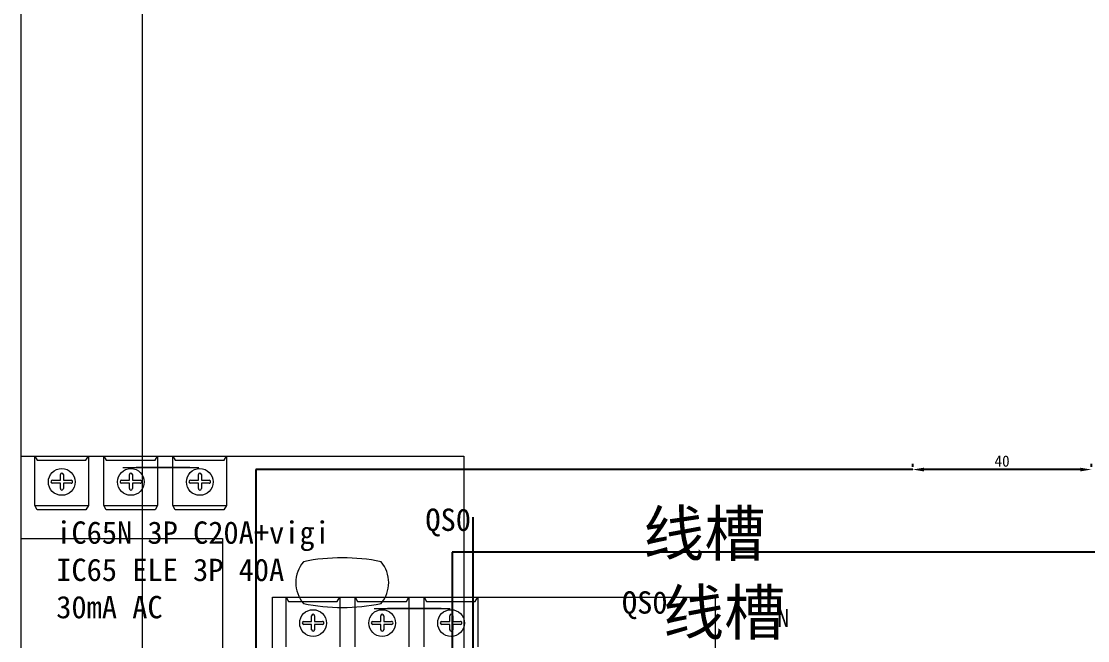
# Model space of a CAD drawing. Extents: x -21176 to 41123, y 80777 to 162275.
# Drawn here: x -18201 to -17962.5, y 82079.5 to 82218 of the extents above; entities that cross this region are included whole.
import ezdxf

# ---------------------------------------------------------------- set-up
doc = ezdxf.new("R2010")
doc.units = 0
doc.header["$MEASUREMENT"] = 0
for name, color, linetype in [('DIM', 1, 'Continuous'), ('TEXT', 2, 'Continuous'), ('Z_OM_OUTLINE', 7, 'Continuous'), ('外形線', 7, 'Continuous')]:
    doc.layers.add(name, color=color, linetype=linetype)
doc.dimstyles.new('ISO-25', dxfattribs={"dimtxt": 2.5, "dimasz": 2.5, "dimexe": 1.25, "dimexo": 0.625, "dimtad": 1, "dimtxsty": 'Standard', "dimcen": 2.5, "dimadec": 0, "dimazin": 0, "dimtfac": 1, "dimtmove": 0, "dimatfit": 3, "dimfxl": 1, "dimarcsym": 0})

# ---------------------------------------------------------------- blocks, each defined once
blk = doc.blocks.new('*D106')
at = {"color": 0, "lineweight": -2}
for p, q in [((-18001.61, 82118.37), (-18001.61, 82119)), ((-17961.61, 82118.37), (-17961.61, 82119)), ((-17964.11, 82117.75), (-17999.11, 82117.75))]:
    blk.add_line(p, q, dxfattribs=at)
at = {"color": 0, "lineweight": 0}
for points in [[(-17999.11, 82118.16), (-17999.11, 82117.33), (-18001.61, 82117.75)], [(-17964.11, 82118.16), (-17964.11, 82117.33), (-17961.61, 82117.75)]]:
    blk.add_solid(points, dxfattribs=at)
at = {"layer": 'Defpoints', "color": 0, "lineweight": 0}
for p in [(-18001.61, 82117.75), (-18001.61, 82117.75), (-17961.61, 82117.75)]:
    blk.add_point(p, dxfattribs=at)
at = {"color": 0, "lineweight": -2, "insert": (-17981.61, 82119.62), "char_height": 2.5, "attachment_point": 5}
blk.add_mtext('40', dxfattribs=at)

msp = doc.modelspace()

# ---------------------------------------------------------------- linework, layer by layer
at = {"lineweight": 0}
for p, q in [((-18198.046, 82120.767), (-18197.51, 82119.842)), ((-18198.046, 82120.767), (-18197.51, 82119.842)), ((-18186.58, 82119.84), (-18186.046, 82120.767)), ((-18186.58, 82119.84), (-18186.046, 82120.767)), ((-18182.593, 82120.767), (-18182.056, 82119.842)), ((-18182.593, 82120.767), (-18182.056, 82119.842)), ((-18171.127, 82119.84), (-18170.593, 82120.767)), ((-18171.127, 82119.84), (-18170.593, 82120.767)), ((-18167.164, 82120.767), (-18166.627, 82119.842)), ((-18167.164, 82120.767), (-18166.627, 82119.842)), ((-18155.698, 82119.84), (-18155.164, 82120.767)), ((-18155.698, 82119.84), (-18155.164, 82120.767)), ((-18102.046, 82120.767), (-18102.046, 82076.767)), ((-18102.046, 82120.767), (-18102.046, 82076.767)), ((-18178.319, 82118.22), (-18161.319, 82118.22)), ((-18178.319, 82118.22), (-18161.319, 82118.22)), ((-18163.319, 82118.22), (-18175.319, 82118.22)), ((-18163.319, 82118.22), (-18175.319, 82118.22)), ((-18198.046, 82109.695), (-18186.046, 82109.695)), ((-18197.512, 82108.767), (-18198.046, 82109.695)), ((-18198.046, 82109.695), (-18186.046, 82109.695)), ((-18197.512, 82108.767), (-18198.046, 82109.695)), ((-18186.046, 82109.695), (-18186.583, 82108.769)), ((-18186.046, 82109.695), (-18186.583, 82108.769)), ((-18182.593, 82109.695), (-18170.593, 82109.695)), ((-18182.059, 82108.767), (-18182.593, 82109.695)), ((-18182.593, 82109.695), (-18170.593, 82109.695)), ((-18182.059, 82108.767), (-18182.593, 82109.695)), ((-18170.593, 82109.695), (-18171.129, 82108.769)), ((-18170.593, 82109.695), (-18171.129, 82108.769)), ((-18167.164, 82109.695), (-18155.164, 82109.695)), ((-18166.629, 82108.767), (-18167.164, 82109.695)), ((-18167.164, 82109.695), (-18155.164, 82109.695)), ((-18166.629, 82108.767), (-18167.164, 82109.695)), ((-18155.164, 82109.695), (-18155.7, 82108.769)), ((-18155.164, 82109.695), (-18155.7, 82108.769)), ((-18141.819, 82089.184), (-18141.282, 82088.259)), ((-18130.353, 82088.257), (-18129.819, 82089.184)), ((-18126.366, 82089.184), (-18125.829, 82088.259)), ((-18114.9, 82088.257), (-18114.366, 82089.184)), ((-18110.936, 82089.184), (-18110.4, 82088.259)), ((-18099.47, 82088.257), (-18098.936, 82089.184)), ((-18045.819, 82089.184), (-18045.819, 82045.184)), ((-18122.092, 82086.637), (-18105.092, 82086.637)), ((-18107.092, 82086.637), (-18119.092, 82086.637))]:
    msp.add_line(p, q, dxfattribs=at)
at = {"color": 0, "lineweight": -2}
for p, q in [((-18001.61, 82117.747), (-18148.61, 82117.747)), ((-18148.61, 82117.747), (-18148.61, 81980.247)), ((-17957.628, 82099.246), (-18104.628, 82099.246)), ((-18104.628, 82099.246), (-18104.628, 81961.746))]:
    msp.add_line(p, q, dxfattribs=at)
at = {"linetype": 'Continuous'}
msp.add_line((-18100.039, 82107.132), (-18100.039, 82061.983), dxfattribs=at)
msp.add_line((-18100.039, 82107.132), (-18100.039, 82061.983), dxfattribs=at)
msp.add_line((-18100.039, 82107.132), (-18100.039, 82061.983))
msp.add_line((-18100.039, 82107.132), (-18100.039, 82061.983))
msp.add_line((-18100.039, 82107.132), (-18100.039, 82061.983))
msp.add_line((-18100.039, 82107.132), (-18100.039, 82061.983))
msp.add_line((-18100.039, 82107.132), (-18100.039, 82061.983))
msp.add_line((-18100.039, 82107.132), (-18100.039, 82061.983))
at = {"lineweight": 0}
for points in [[(-18173.91, 82621.825), (-17243.91, 82621.825), (-17243.91, 81821.825), (-18173.91, 81821.825)], [(-18201.046, 82614.195), (-17271.046, 82614.195), (-17271.046, 81814.195), (-18201.046, 81814.195)], [(-18102.046, 82120.767), (-18102.046, 82032.767), (-18201.046, 82032.767), (-18201.046, 82120.767)], [(-18102.046, 82120.767), (-18102.046, 82032.767), (-18201.046, 82032.767), (-18201.046, 82120.767)], [(-18156.046, 82102.359), (-18156.046, 82057.359), (-18201.046, 82057.359), (-18201.046, 82102.359)], [(-18156.046, 82102.359), (-18156.046, 82057.359), (-18201.046, 82057.359), (-18201.046, 82102.359)], [(-18045.819, 82089.184), (-18045.819, 82001.184), (-18144.819, 82001.184), (-18144.819, 82089.184)]]:
    msp.add_lwpolyline(points, close=True, dxfattribs=at)
for points in [[(-18198.046, 82109.695), (-18198.046, 82120.767), (-18186.046, 82120.767), (-18186.046, 82109.695)], [(-18198.046, 82109.695), (-18198.046, 82120.767), (-18186.046, 82120.767), (-18186.046, 82109.695)], [(-18182.593, 82109.695), (-18182.593, 82120.767), (-18170.593, 82120.767), (-18170.593, 82109.695)], [(-18182.593, 82109.695), (-18182.593, 82120.767), (-18170.593, 82120.767), (-18170.593, 82109.695)], [(-18167.164, 82109.695), (-18167.164, 82120.767), (-18155.164, 82120.767), (-18155.164, 82109.695)], [(-18167.164, 82109.695), (-18167.164, 82120.767), (-18155.164, 82120.767), (-18155.164, 82109.695)], [(-18197.509, 82119.84), (-18186.58, 82119.84)], [(-18197.509, 82119.84), (-18186.58, 82119.84)], [(-18182.055, 82119.84), (-18171.127, 82119.84)], [(-18182.055, 82119.84), (-18171.127, 82119.84)], [(-18166.626, 82119.84), (-18155.698, 82119.84)], [(-18166.626, 82119.84), (-18155.698, 82119.84)], [(-18192.312, 82115.358), (-18192.312, 82116.621)], [(-18192.312, 82115.358), (-18192.312, 82116.621)], [(-18191.644, 82116.621), (-18191.64, 82116.621), (-18191.64, 82115.358)], [(-18191.644, 82116.621), (-18191.64, 82116.621), (-18191.64, 82115.358)], [(-18176.859, 82115.358), (-18176.859, 82116.621)], [(-18176.859, 82115.358), (-18176.859, 82116.621)], [(-18176.191, 82116.621), (-18176.187, 82116.621), (-18176.187, 82115.358)], [(-18176.191, 82116.621), (-18176.187, 82116.621), (-18176.187, 82115.358)], [(-18161.429, 82115.358), (-18161.429, 82116.621)], [(-18161.429, 82115.358), (-18161.429, 82116.621)], [(-18160.762, 82116.621), (-18160.758, 82116.621), (-18160.758, 82115.358)], [(-18160.762, 82116.621), (-18160.758, 82116.621), (-18160.758, 82115.358)], [(-18194.081, 82115.358), (-18192.312, 82115.358)], [(-18194.081, 82115.358), (-18192.312, 82115.358)], [(-18192.312, 82114.689), (-18194.081, 82114.691)], [(-18192.312, 82114.689), (-18194.081, 82114.691)], [(-18192.308, 82113.504), (-18192.312, 82113.504), (-18192.312, 82114.689)], [(-18192.308, 82113.504), (-18192.312, 82113.504), (-18192.312, 82114.689)], [(-18191.64, 82115.358), (-18189.9, 82115.358), (-18189.9, 82115.354)], [(-18191.64, 82115.358), (-18189.9, 82115.358), (-18189.9, 82115.354)], [(-18189.9, 82114.687), (-18191.64, 82114.688)], [(-18191.64, 82114.688), (-18191.64, 82113.504)], [(-18189.9, 82114.687), (-18191.64, 82114.688)], [(-18191.64, 82114.688), (-18191.64, 82113.504)], [(-18178.627, 82115.358), (-18176.859, 82115.358)], [(-18178.627, 82115.358), (-18176.859, 82115.358)], [(-18176.859, 82114.689), (-18178.627, 82114.691)], [(-18176.859, 82114.689), (-18178.627, 82114.691)], [(-18176.855, 82113.504), (-18176.859, 82113.504), (-18176.859, 82114.689)], [(-18176.855, 82113.504), (-18176.859, 82113.504), (-18176.859, 82114.689)], [(-18176.187, 82115.358), (-18174.447, 82115.358), (-18174.447, 82115.354)], [(-18176.187, 82115.358), (-18174.447, 82115.358), (-18174.447, 82115.354)], [(-18174.447, 82114.687), (-18176.187, 82114.688)], [(-18176.187, 82114.688), (-18176.187, 82113.504)], [(-18174.447, 82114.687), (-18176.187, 82114.688)], [(-18176.187, 82114.688), (-18176.187, 82113.504)], [(-18163.198, 82115.358), (-18161.429, 82115.358)], [(-18163.198, 82115.358), (-18161.429, 82115.358)], [(-18161.429, 82114.689), (-18163.198, 82114.691)], [(-18161.429, 82114.689), (-18163.198, 82114.691)], [(-18161.425, 82113.504), (-18161.429, 82113.504), (-18161.429, 82114.689)], [(-18161.425, 82113.504), (-18161.429, 82113.504), (-18161.429, 82114.689)], [(-18160.758, 82115.358), (-18159.017, 82115.358), (-18159.017, 82115.354)], [(-18160.758, 82115.358), (-18159.017, 82115.358), (-18159.017, 82115.354)], [(-18159.017, 82114.687), (-18160.758, 82114.688)], [(-18160.758, 82114.688), (-18160.758, 82113.504)], [(-18159.017, 82114.687), (-18160.758, 82114.688)], [(-18160.758, 82114.688), (-18160.758, 82113.504)], [(-18186.584, 82108.767), (-18197.512, 82108.767)], [(-18186.584, 82108.767), (-18197.512, 82108.767)], [(-18171.13, 82108.767), (-18182.059, 82108.767)], [(-18171.13, 82108.767), (-18182.059, 82108.767)], [(-18155.701, 82108.767), (-18166.629, 82108.767)], [(-18155.701, 82108.767), (-18166.629, 82108.767)], [(-18141.819, 82078.112), (-18141.819, 82089.184), (-18129.819, 82089.184), (-18129.819, 82078.112)], [(-18141.282, 82088.257), (-18130.353, 82088.257)], [(-18126.366, 82078.112), (-18126.366, 82089.184), (-18114.366, 82089.184), (-18114.366, 82078.112)], [(-18125.828, 82088.257), (-18114.9, 82088.257)], [(-18110.936, 82078.112), (-18110.936, 82089.184), (-18098.936, 82089.184), (-18098.936, 82078.112)], [(-18110.399, 82088.257), (-18099.47, 82088.257)], [(-18136.085, 82083.775), (-18136.085, 82085.038)], [(-18135.417, 82085.038), (-18135.413, 82085.038), (-18135.413, 82083.775)], [(-18120.632, 82083.775), (-18120.632, 82085.038)], [(-18119.964, 82085.038), (-18119.96, 82085.038), (-18119.96, 82083.775)], [(-18105.202, 82083.775), (-18105.202, 82085.038)], [(-18104.534, 82085.038), (-18104.531, 82085.038), (-18104.531, 82083.775)], [(-18137.853, 82083.775), (-18136.085, 82083.775)], [(-18136.085, 82083.106), (-18137.853, 82083.108)], [(-18136.081, 82081.921), (-18136.085, 82081.921), (-18136.085, 82083.106)], [(-18135.413, 82083.775), (-18133.673, 82083.775), (-18133.673, 82083.771)], [(-18133.673, 82083.104), (-18135.413, 82083.105)], [(-18135.413, 82083.105), (-18135.413, 82081.921)], [(-18122.4, 82083.775), (-18120.632, 82083.775)], [(-18120.632, 82083.106), (-18122.4, 82083.108)], [(-18120.628, 82081.921), (-18120.632, 82081.921), (-18120.632, 82083.106)], [(-18119.96, 82083.775), (-18118.219, 82083.775), (-18118.219, 82083.771)], [(-18118.219, 82083.104), (-18119.96, 82083.105)], [(-18119.96, 82083.105), (-18119.96, 82081.921)], [(-18106.971, 82083.775), (-18105.202, 82083.775)], [(-18105.202, 82083.106), (-18106.971, 82083.108)], [(-18105.198, 82081.921), (-18105.202, 82081.921), (-18105.202, 82083.106)], [(-18104.531, 82083.775), (-18102.79, 82083.775), (-18102.79, 82083.771)], [(-18102.79, 82083.104), (-18104.531, 82083.105)], [(-18104.531, 82083.105), (-18104.531, 82081.921)]]:
    msp.add_lwpolyline(points, dxfattribs=at)
for centre in [(-18191.994, 82114.987), (-18191.994, 82114.987), (-18176.541, 82114.987), (-18176.541, 82114.987), (-18161.112, 82114.987), (-18161.112, 82114.987), (-18135.767, 82083.404), (-18120.314, 82083.404), (-18104.884, 82083.404)]:
    msp.add_circle(centre, 3, dxfattribs=at)
for centre, radius, start, end in [((-18191.978, 82116.621), 0.334, 0, 180), ((-18191.978, 82116.621), 0.334, 0, 180), ((-18176.525, 82116.621), 0.334, 0, 180), ((-18176.525, 82116.621), 0.334, 0, 180), ((-18161.096, 82116.621), 0.334, 0, 180), ((-18161.096, 82116.621), 0.334, 0, 180), ((-18194.081, 82115.025), 0.334, 90, 270), ((-18194.081, 82115.025), 0.334, 90, 270), ((-18191.994, 82114.987), 1.5, 257.76427, 257.93591), ((-18191.994, 82114.987), 1.5, 257.76427, 257.93591), ((-18191.974, 82113.504), 0.334, 177.13099, 4.40977), ((-18191.974, 82113.504), 0.334, 177.13099, 4.40977), ((-18191.994, 82114.987), 1.5, 283.60485, 283.64369), ((-18191.994, 82114.987), 1.5, 283.60485, 283.64369), ((-18189.9, 82115.021), 0.334, 269.89106, 90), ((-18189.9, 82115.021), 0.334, 269.89106, 90), ((-18178.627, 82115.025), 0.334, 90, 270), ((-18178.627, 82115.025), 0.334, 90, 270), ((-18176.541, 82114.987), 1.5, 257.76427, 257.93591), ((-18176.541, 82114.987), 1.5, 257.76427, 257.93591), ((-18176.521, 82113.504), 0.334, 177.13099, 4.40977), ((-18176.521, 82113.504), 0.334, 177.13099, 4.40977), ((-18176.541, 82114.987), 1.5, 283.60485, 283.64369), ((-18176.541, 82114.987), 1.5, 283.60485, 283.64369), ((-18174.447, 82115.021), 0.334, 269.89106, 90), ((-18174.447, 82115.021), 0.334, 269.89106, 90), ((-18163.198, 82115.025), 0.334, 90, 270), ((-18163.198, 82115.025), 0.334, 90, 270), ((-18161.112, 82114.987), 1.5, 257.76427, 257.93591), ((-18161.112, 82114.987), 1.5, 257.76427, 257.93591), ((-18161.092, 82113.504), 0.334, 177.13099, 4.40977), ((-18161.092, 82113.504), 0.334, 177.13099, 4.40977), ((-18161.112, 82114.987), 1.5, 283.60485, 283.64369), ((-18161.112, 82114.987), 1.5, 283.60485, 283.64369), ((-18159.017, 82115.021), 0.334, 269.89106, 90), ((-18159.017, 82115.021), 0.334, 269.89106, 90), ((-18132.395, 82092.458), 7.244, 139.82169, 220.17831), ((-18132.395, 82092.458), 7.244, 139.82169, 220.17831), ((-18129.241, 82054.455), 43.553, 78.49252, 101.50748), ((-18129.241, 82054.455), 43.553, 78.49252, 101.50748), ((-18126.087, 82092.458), 7.244, 319.82169, 40.17831), ((-18126.087, 82092.458), 7.244, 319.82169, 40.17831), ((-18129.241, 82130.462), 43.553, 258.49252, 281.50748), ((-18129.241, 82130.462), 43.553, 258.49252, 281.50748), ((-18135.751, 82085.038), 0.334, 0, 180), ((-18120.298, 82085.038), 0.334, 0, 180), ((-18104.868, 82085.038), 0.334, 0, 180), ((-18137.853, 82083.442), 0.334, 90, 270), ((-18133.673, 82083.438), 0.334, 269.89106, 90), ((-18122.4, 82083.442), 0.334, 90, 270), ((-18118.219, 82083.438), 0.334, 269.89106, 90), ((-18106.971, 82083.442), 0.334, 90, 270), ((-18102.79, 82083.438), 0.334, 269.89106, 90), ((-18135.767, 82083.404), 1.5, 257.76427, 257.93591), ((-18135.747, 82081.921), 0.334, 177.13099, 4.40977), ((-18135.767, 82083.404), 1.5, 283.60485, 283.64369), ((-18120.314, 82083.404), 1.5, 257.76427, 257.93591), ((-18120.294, 82081.921), 0.334, 177.13099, 4.40977), ((-18120.314, 82083.404), 1.5, 283.60485, 283.64369), ((-18104.884, 82083.404), 1.5, 257.76427, 257.93591), ((-18104.864, 82081.921), 0.334, 177.13099, 4.40977), ((-18104.884, 82083.404), 1.5, 283.60485, 283.64369)]:
    msp.add_arc(centre, radius, start, end, dxfattribs=at)
at = {"layer": 'DIM', "color": 0}
msp.add_line((-18100.039, 82107.132), (-18100.039, 82061.983), dxfattribs=at)
msp.add_line((-18100.039, 82107.132), (-18100.039, 82061.983), dxfattribs=at)
at = {"layer": 'TEXT', "linetype": 'Continuous'}
msp.add_line((-18100.039, 82107.132), (-18100.039, 82063.733), dxfattribs=at)
msp.add_line((-18100.039, 82107.132), (-18100.039, 82063.733), dxfattribs=at)
at = {"layer": 'Z_OM_OUTLINE'}
msp.add_line((-18100.039, 82107.132), (-18100.039, 82061.983), dxfattribs=at)
msp.add_line((-18100.039, 82107.132), (-18100.039, 82061.983), dxfattribs=at)

# ---------------------------------------------------------------- texts
at = {"lineweight": 0, "width": 101.05579, "attachment_point": 1}
for s, insert, char_height in [('QS0', (-18110.64, 82109.015), 5), ('{\\fSimSun|b0|i0|c134|p2;\\C1;线槽}', (-18061.862, 82108.454), 10), ('{\\fSimSun|b0|i0|c134|p2;\\C1;线槽}', (-18057.442, 82090.79), 10), ('QS0', (-18066.659, 82090.514), 5)]:
    msp.add_mtext(s, dxfattribs=dict(at, insert=insert, char_height=char_height))
at = {"insert": (-18193.235, 82106.146), "char_height": 5, "width": 64.03936, "attachment_point": 1}
msp.add_mtext('iC65N 3P C20A+vigi IC65 ELE 3P 40A 30mA AC', dxfattribs=at)
msp.add_mtext('iC65N 3P C20A+vigi IC65 ELE 3P 40A 30mA AC', dxfattribs=at)
at = {"layer": '外形線', "color": 0, "linetype": 'ByBlock', "ltscale": 8, "insert": (-18031.938, 82086.527), "char_height": 4, "attachment_point": 1}
msp.add_mtext('{\\C3;N}', dxfattribs=at)

# ---------------------------------------------------------------- dimensions: what is measured, and where the dimension line sits
at = {"color": 0, "lineweight": -2}
dim = msp.add_linear_dim(base=(-18001.61, 82117.747), p1=(-17961.61, 82117.747), p2=(-18001.61, 82117.747), dimstyle='ISO-25', dxfattribs=at)
dim.commit()
dim.dimension.update_dxf_attribs({"geometry": '*D106', "text_midpoint": (-17981.61, 82119.622)})

doc.saveas('drawing.dxf')
